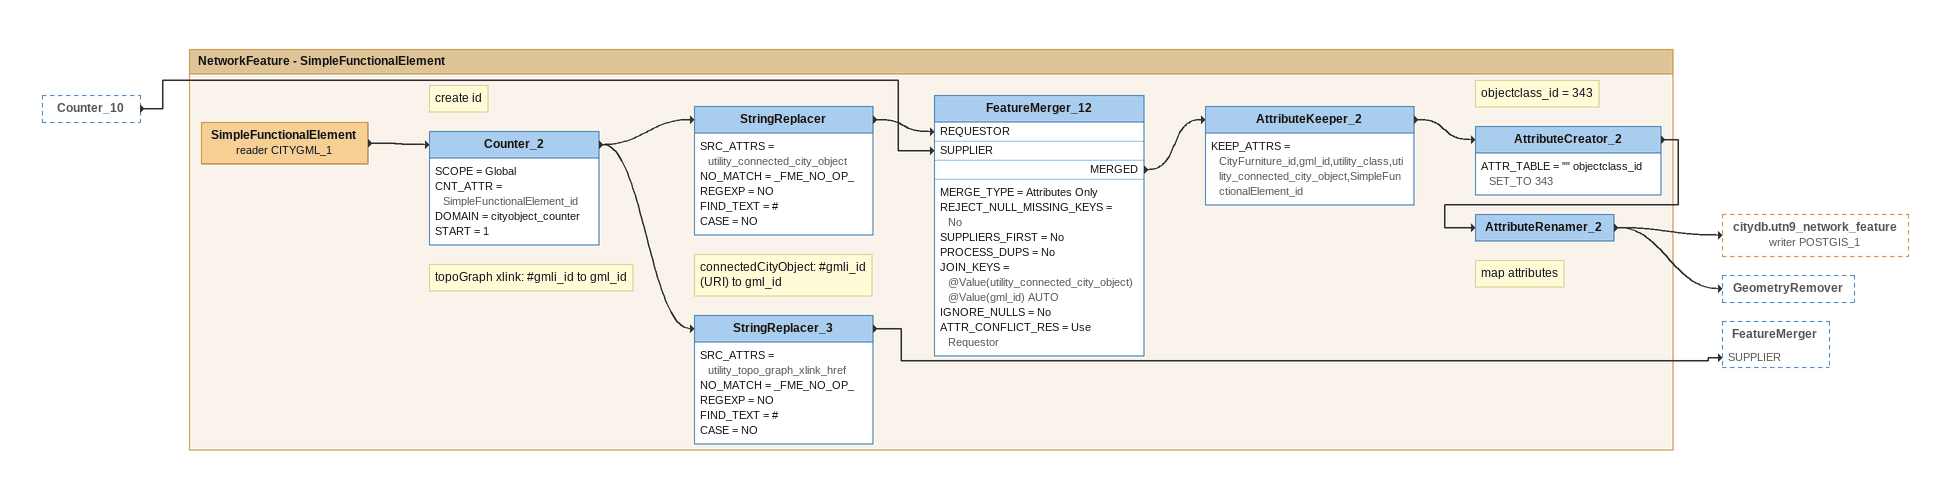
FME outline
Counter_10 [outside]
    -> FeatureMerger_12 [SUPPLIER]

Bookmark: NetworkFeature - SimpleFunctionalElement
SimpleFunctionalElement (reader CITYGML_1)
    -> Counter_2
Note: create id
Counter_2
    SCOPE = Global
    CNT_ATTR = SimpleFunctionalElement_id
    DOMAIN = cityobject_counter
    START = 1
    -> StringReplacer_3
    -> StringReplacer
Note: connectedCityObject: #gmli_id (URI) to gml_id
StringReplacer
    SRC_ATTRS = utility_connected_city_object
    NO_MATCH = _FME_NO_OP_
    REGEXP = NO
    FIND_TEXT = #
    CASE = NO
    -> FeatureMerger_12 [REQUESTOR]
Note: topoGraph xlink: #gmli_id to gml_id
StringReplacer_3
    SRC_ATTRS = utility_topo_graph_xlink_href
    NO_MATCH = _FME_NO_OP_
    REGEXP = NO
    FIND_TEXT = #
    CASE = NO
    -> FeatureMerger [SUPPLIER]
FeatureMerger_12
    MERGE_TYPE = Attributes Only
    REJECT_NULL_MISSING_KEYS = No
    SUPPLIERS_FIRST = No
    PROCESS_DUPS = No
    JOIN_KEYS = @Value(utility_connected_city_object) @Value(gml_id) AUTO
    IGNORE_NULLS = No
    ATTR_CONFLICT_RES = Use Requestor
    MERGED -> AttributeKeeper_2
AttributeKeeper_2
    KEEP_ATTRS = CityFurniture_id,gml_id,utility_class,utility_connected_city_object,SimpleFunctionalElement_id
    -> AttributeCreator_2
Note: objectclass_id = 343
AttributeCreator_2
    ATTR_TABLE = "" objectclass_id SET_TO 343
    -> AttributeRenamer_2
Note: map attributes
AttributeRenamer_2
    -> citydb.utn9_network_feature (writer POSTGIS_1)
    -> GeometryRemover
